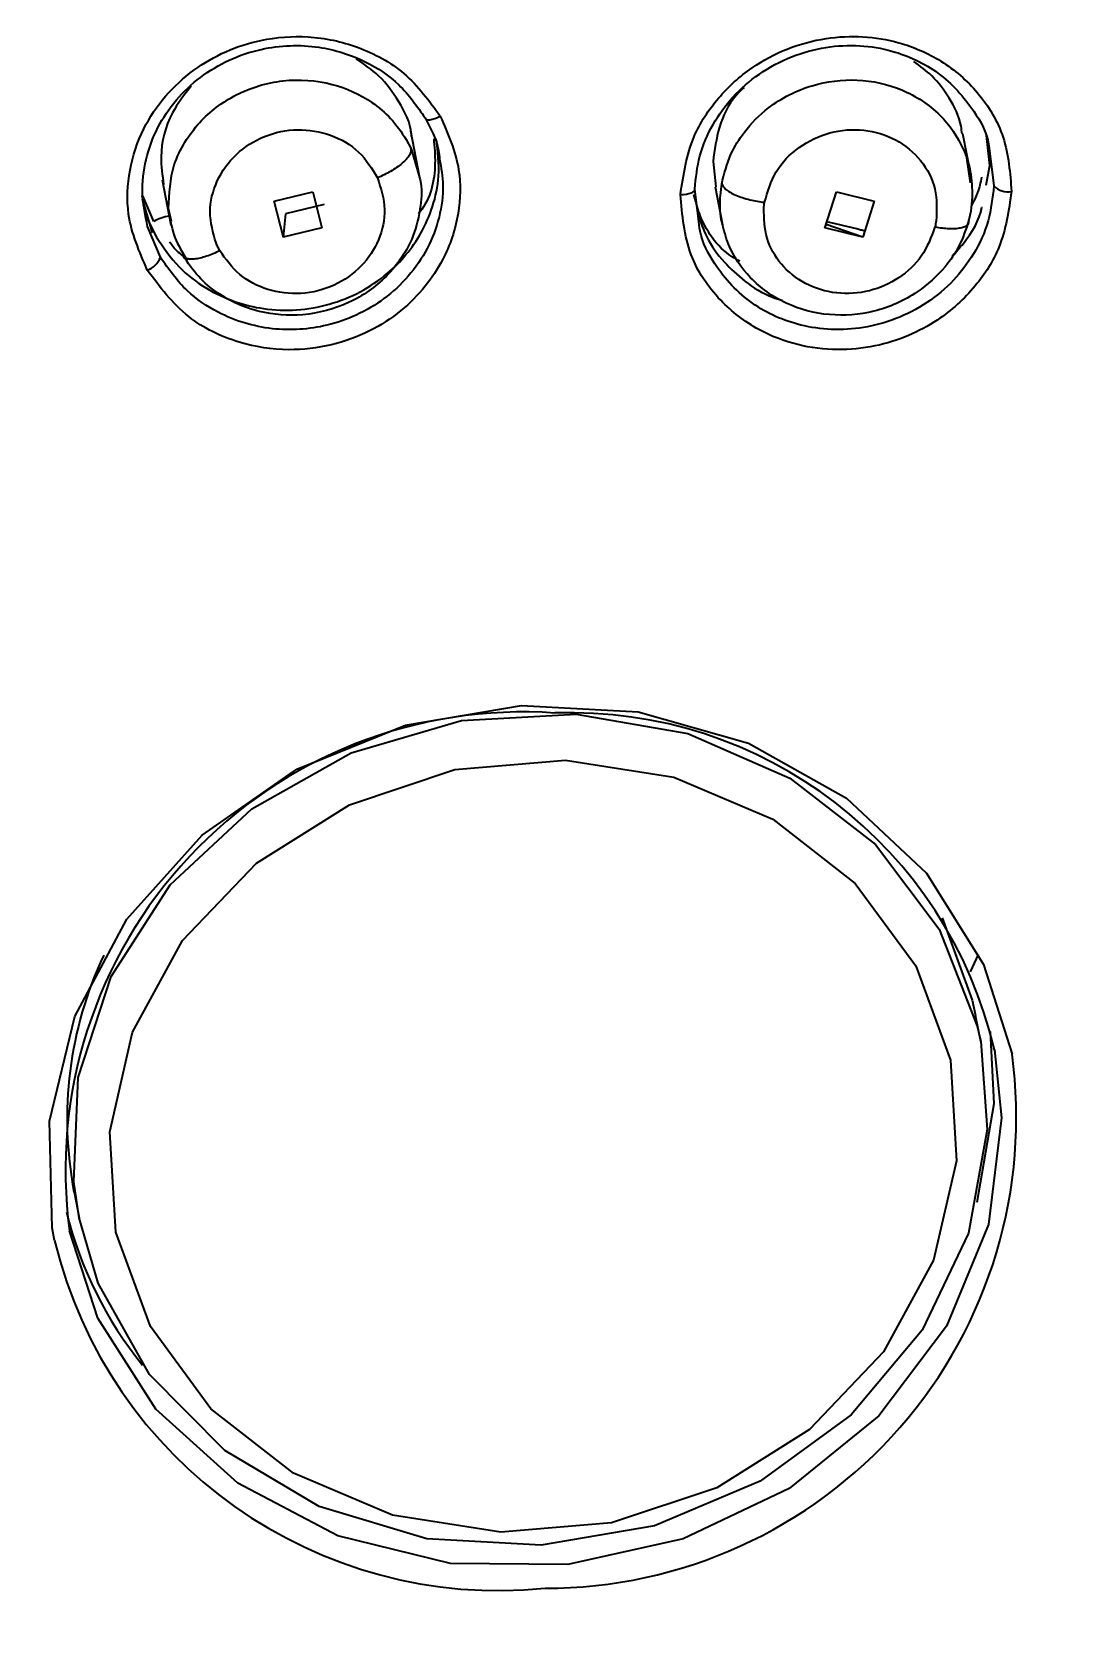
# Model space of a CAD drawing. Header units: millimetres. Extents: x 14183 to 14777, y -4239 to -3399.
# Drawn here: x 14404.48 to 14407.77, y -3744.43 to -3739.38 of the extents above; entities that cross this region are included whole.
import ezdxf

# ---------------------------------------------------------------- set-up
doc = ezdxf.new("R2010")
doc.units = ezdxf.units.MM
doc.header["$LTSCALE"] = 0.1
doc.layers.get('0').update_dxf_attribs({"lineweight": 15})
doc.layers.add('DIM', color=3, linetype='Continuous', lineweight=9)
doc.styles.add('ARIAL', font='arial.ttf')
doc.dimstyles.new('사본 ISO-25', dxfattribs={"dimtxt": 4, "dimasz": 3.5, "dimexe": 0.5, "dimexo": 0.625, "dimgap": 1.5, "dimtad": 1, "dimtih": 1, "dimtoh": 1, "dimdec": 1, "dimlfac": 4, "dimdsep": 46, "dimtxsty": 'ARIAL', "dimcen": 0, "dimclrd": 3, "dimclre": 3, "dimclrt": 3, "dimadec": 1, "dimazin": 0, "dimtfac": 1, "dimtdec": 1, "dimtmove": 0, "dimatfit": 3, "dimfxl": 1.25, "dimtfill": 1, "dimarcsym": 0})

# ---------------------------------------------------------------- blocks, each defined once
blk = doc.blocks.new('*D59')
at = {"layer": 'Defpoints', "color": 0, "transparency": 16777216}
for p in [(14392.1947, -3643.2869), (14495.7345, -4145.3429), (14510.029, -4145.3429)]:
    blk.add_point(p, dxfattribs=at)
at = {"layer": 'DIM', "color": 3, "lineweight": -2, "transparency": 16777216}
for p, q in [((14392.8197, -3643.2869), (14510.529, -3643.2869)), ((14510.029, -3646.7869), (14510.029, -3891.3741)), ((14510.029, -4141.8429), (14510.029, -3899.6183)), ((14496.3595, -4145.3429), (14510.529, -4145.3429))]:
    blk.add_line(p, q, dxfattribs=at)
at = {"layer": 'DIM', "color": 3, "transparency": 16777216}
for points in [[(14509.4457, -3646.7869), (14510.6124, -3646.7869), (14510.029, -3643.2869)], [(14509.4457, -4141.8429), (14510.6124, -4141.8429), (14510.029, -4145.3429)]]:
    blk.add_solid(points, dxfattribs=at)
at = {"layer": 'DIM', "color": 3, "transparency": 16777216, "insert": (14510.029, -3895.4962), "char_height": 4, "attachment_point": 5, "style": 'ARIAL', "bg_fill": 3, "box_fill_scale": 1.1, "bg_fill_color": 256, "bg_fill_true_color": 13158600, "bg_fill_transparency": 0}
blk.add_mtext('(2280)', dxfattribs=at)

msp = doc.modelspace()

# ---------------------------------------------------------------- linework, layer by layer
at = {"linetype": 'Continuous', "lineweight": 25}
for p, q in [((14405.6581, -3739.7218), (14405.6735, -3739.7515)), ((14405.7003, -3739.838), (14405.6725, -3739.6954)), ((14407.4414, -3739.8378), (14407.4153, -3739.7043)), ((14407.5003, -3739.804), (14407.4895, -3739.7093)), ((14405.6735, -3739.7515), (14405.6933, -3739.8197)), ((14407.4396, -3739.8585), (14407.4272, -3739.7803)), ((14407.4968, -3739.741), (14407.5129, -3739.8687)), ((14406.6265, -3739.7919), (14406.6353, -3739.8712)), ((14407.4885, -3739.8665), (14407.5003, -3739.804)), ((14404.8873, -3739.8488), (14404.9151, -3739.9914)), ((14406.5807, -3739.9723), (14406.5687, -3739.8783)), ((14406.6329, -3739.8715), (14406.6562, -3739.9912)), ((14406.6491, -3739.9075), (14406.6538, -3739.8621)), ((14404.8565, -3740.0166), (14404.8254, -3739.9102)), ((14404.8608, -3739.9804), (14404.8267, -3739.9)), ((14405.2414, -3739.9166), (14405.363, -3739.8873)), ((14405.2701, -3740.031), (14405.2415, -3739.9166)), ((14405.3987, -3739.9269), (14405.2763, -3739.9564)), ((14405.3629, -3739.8873), (14405.3912, -3740.0007)), ((14406.9797, -3740.0015), (14407.016, -3739.8871)), ((14407.0159, -3739.8871), (14407.135, -3739.9165)), ((14407.1349, -3739.9164), (14407.0989, -3740.0298)), ((14407.4449, -3739.9028), (14407.4402, -3739.9483)), ((14404.9164, -3739.981), (14404.9077, -3739.9399)), ((14405.2763, -3739.9564), (14405.2698, -3740.03)), ((14407.4402, -3739.9483), (14407.4344, -3739.9758)), ((14404.8819, -3740.0937), (14404.8413, -3739.997)), ((14405.3912, -3740.0007), (14405.2698, -3740.03)), ((14407.0989, -3740.0298), (14406.9799, -3740.0005)), ((14407.0989, -3740.0298), (14406.9832, -3739.9903)), ((14404.9537, -3740.089), (14404.9505, -3740.0833)), ((14407.4388, -3742.3487), (14407.4649, -3742.2935)), ((14407.4714, -3742.5686), (14407.4554, -3742.4865)), ((14407.5136, -3742.7644), (14407.502, -3742.5373)), ((14407.4606, -3743.0749), (14407.5136, -3742.7644)), ((14404.6092, -3743.0425), (14404.6252, -3743.1246))]:
    msp.add_line(p, q, dxfattribs=at)
at = {"linetype": 'Continuous', "lineweight": 25, "flags": 128}
for points in [[(14405.7176, -3739.6537), (14405.7189, -3739.6568), (14405.722, -3739.6589), (14405.7266, -3739.6598), (14405.7327, -3739.6597), (14405.7399, -3739.6583), (14405.748, -3739.6559), (14405.7566, -3739.6525), (14405.7654, -3739.6482)], [(14406.5236, -3739.8957), (14406.5332, -3739.8954), (14406.5422, -3739.8944), (14406.5503, -3739.8928), (14406.5573, -3739.8906), (14406.5628, -3739.8879), (14406.5666, -3739.8849), (14406.5686, -3739.8817), (14406.5687, -3739.8783)], [(14404.548, -3743.1965), (14404.5407, -3743.156), (14404.5317, -3742.8203), (14404.6115, -3742.4893), (14404.7754, -3742.1822), (14405.0138, -3741.9169), (14405.3131, -3741.7088), (14405.6556, -3741.5699), (14406.0216, -3741.5085), (14406.3898, -3741.5279), (14406.7387, -3741.6272), (14407.0481, -3741.8004), (14407.3, -3742.0377), (14407.4798, -3742.3251), (14407.5703, -3742.6079)], [(14404.6252, -3743.1246), (14404.6087, -3743.0115), (14404.6227, -3742.6821), (14404.7262, -3742.363), (14404.9128, -3742.0743), (14405.1707, -3741.8341), (14405.4838, -3741.6576), (14405.8324, -3741.5558), (14406.1945, -3741.535), (14406.5474, -3741.5967), (14406.869, -3741.7369), (14407.139, -3741.9469), (14407.3405, -3742.2134), (14407.4607, -3742.5196), (14407.4714, -3742.5686)], [(14405.9565, -3744.1167), (14405.6141, -3744.0634), (14405.302, -3743.9307), (14405.0414, -3743.7277), (14404.8501, -3743.4681), (14404.7412, -3743.1698), (14404.7221, -3742.853), (14404.794, -3742.5394), (14404.9521, -3742.2502), (14405.1856, -3742.0052), (14405.4786, -3741.8211), (14405.8111, -3741.7104), (14406.1605, -3741.6808), (14406.5029, -3741.7341), (14406.815, -3741.8668), (14407.0755, -3742.0699), (14407.2668, -3742.3294), (14407.3757, -3742.6277), (14407.3948, -3742.9445), (14407.3229, -3743.2582), (14407.1648, -3743.5474), (14406.9313, -3743.7923), (14406.6383, -3743.9764), (14406.3058, -3744.0871), (14405.9565, -3744.1167)], [(14407.3494, -3742.1781), (14407.4447, -3742.4376), (14407.4554, -3742.4865)], [(14407.5147, -3742.5946), (14407.5371, -3742.8089), (14407.4957, -3743.146), (14407.3637, -3743.4663), (14407.1495, -3743.7497), (14406.8666, -3743.9786), (14406.5326, -3744.1383), (14406.1686, -3744.219), (14405.7974, -3744.2156), (14405.4425, -3744.1282), (14405.126, -3743.9624), (14404.8678, -3743.7286), (14404.6842, -3743.4415), (14404.5949, -3743.1654)], [(14407.4714, -3742.5686), (14407.4923, -3742.8464), (14407.4331, -3743.1733), (14407.2868, -3743.4796), (14407.0628, -3743.7461), (14406.775, -3743.9561), (14406.4416, -3744.0964), (14406.0834, -3744.1581), (14405.7231, -3744.1375), (14405.3831, -3744.0358), (14405.085, -3743.8593), (14404.8474, -3743.6192), (14404.6852, -3743.3305), (14404.6252, -3743.1246)]]:
    msp.add_lwpolyline(points, dxfattribs=at)
at = {"linetype": 'Continuous', "lineweight": 25}
for centre, radius, start, end in [((14407.5577, -3739.8235), 0.0636, 225.2704, 279.9589), ((14404.9263, -3740.0947), 0.1317, 97.2094, 119.8324), ((14404.8179, -3740.0695), 0.0685, 289.2709, 339.2729), ((14406.0277, -3742.9739), 1.4455, 86.0554, 187.6139), ((14406.1757, -3742.9055), 1.3746, 13.0735, 92.0267), ((14405.8017, -3742.8134), 1.2144, 154.7774, 190.8757), ((14406.0987, -3742.8084), 1.4852, 269.9032, 7.7577), ((14405.7905, -3742.807), 1.2423, 193.9797, 219.0446), ((14405.9503, -3742.8585), 1.4425, 193.5528, 275.806)]:
    msp.add_arc(centre, radius, start, end, dxfattribs=at)
for points, knots in [([(14405.5357, -3751.6636), (14405.0846, -3751.6479), (14404.1744, -3751.6163), (14402.7278, -3751.3395), (14401.2187, -3750.8373), (14399.738, -3750.0538), (14398.4205, -3749.0434), (14397.3271, -3747.849), (14396.4691, -3746.4845), (14395.9103, -3745.0733), (14395.6182, -3743.6476), (14395.5657, -3742.315), (14395.714, -3741.0196), (14396.0625, -3739.6926), (14396.6762, -3738.3001), (14397.5942, -3736.9219), (14398.7586, -3735.6839), (14400.115, -3734.6425), (14401.6499, -3733.8081), (14403.224, -3733.2487), (14404.8046, -3732.9158), (14405.8189, -3732.8762), (14406.3316, -3732.8562)], [0, 0, 0, 0, 0.041768, 0.084276, 0.137195, 0.191649, 0.244568, 0.299021, 0.351941, 0.406395, 0.452689, 0.499999, 0.541767, 0.584275, 0.637195, 0.691649, 0.744569, 0.799023, 0.851943, 0.906397, 0.952691, 1, 1, 1, 1]), ([(14406.3316, -3732.8562), (14406.7827, -3732.8717), (14407.6929, -3732.9031), (14409.1392, -3733.1788), (14410.6483, -3733.6804), (14412.1289, -3734.4633), (14413.4466, -3735.4752), (14414.54, -3736.6692), (14415.398, -3738.034), (14415.9808, -3739.5056), (14416.2824, -3741.0691), (14416.2888, -3742.6524), (14415.9999, -3744.2383), (14415.4293, -3745.7548), (14414.5827, -3747.1848), (14413.4993, -3748.4633), (14412.1902, -3749.5751), (14410.716, -3750.4717), (14409.0925, -3751.1382), (14407.3544, -3751.5779), (14406.1498, -3751.6347), (14405.5357, -3751.6636)], [0, 0, 0, 0, 0.041773, 0.084286, 0.13721, 0.19167, 0.244595, 0.299054, 0.351979, 0.406439, 0.459364, 0.513823, 0.566748, 0.621208, 0.674132, 0.728592, 0.781517, 0.835976, 0.888901, 0.94336, 1, 1, 1, 1]), ([(14406.0419, -3734.1251), (14405.9656, -3734.1266), (14405.6579, -3734.1327), (14405.1474, -3734.1817), (14404.5837, -3734.2654), (14404.0145, -3734.3804), (14403.4323, -3734.5313), (14402.76, -3734.7562), (14402.0908, -3735.033), (14401.4873, -3735.3371), (14401.0433, -3735.5986), (14400.735, -3735.7968), (14400.4705, -3735.9778), (14400.1896, -3736.1859), (14399.9364, -3736.3886), (14399.6994, -3736.5907), (14399.3906, -3736.872), (14399.0372, -3737.2306), (14398.6778, -3737.6447), (14398.4029, -3737.9992), (14398.1211, -3738.4003), (14397.8625, -3738.8166), (14397.6122, -3739.2853), (14397.3894, -3739.7685), (14397.2007, -3740.2632), (14397.0611, -3740.7211), (14396.964, -3741.1086), (14396.8804, -3741.522), (14396.8126, -3741.9893), (14396.7921, -3742.3286), (14396.7825, -3742.4878)], [0, 0, 0, 0, 0.016152, 0.06518, 0.108195, 0.136441, 0.187727, 0.235089, 0.286244, 0.341117, 0.378772, 0.39631, 0.419682, 0.447617, 0.471622, 0.489801, 0.515124, 0.562464, 0.599762, 0.635688, 0.661677, 0.708732, 0.745176, 0.781227, 0.829118, 0.865649, 0.890819, 0.920962, 0.962932, 1, 1, 1, 1]), ([(14404.8405, -3740.1341), (14404.8155, -3740.0764), (14404.772, -3739.9755), (14404.7795, -3739.8187), (14404.8216, -3739.6909), (14404.8934, -3739.5835), (14404.9832, -3739.501), (14405.0865, -3739.4412), (14405.2088, -3739.402), (14405.3529, -3739.3911), (14405.511, -3739.4248), (14405.6632, -3739.5079), (14405.7306, -3739.6004), (14405.7654, -3739.6482)], [0, 0, 0, 0, 0.120667, 0.21073, 0.298186, 0.376477, 0.451807, 0.522703, 0.593579, 0.684213, 0.782157, 0.887406, 1, 1, 1, 1]), ([(14404.8413, -3739.997), (14404.8342, -3739.9627), (14404.82, -3739.8928), (14404.8326, -3739.7849), (14404.8697, -3739.6838), (14404.929, -3739.5956), (14405.006, -3739.5229), (14405.0975, -3739.4683), (14405.2234, -3739.4258), (14405.3755, -3739.42), (14405.525, -3739.4676), (14405.6423, -3739.546), (14405.692, -3739.6171), (14405.7176, -3739.6537)], [0, 0, 0, 0, 0.080939, 0.164797, 0.246644, 0.325229, 0.401909, 0.47978, 0.556924, 0.689283, 0.802154, 0.898413, 1, 1, 1, 1]), ([(14406.5236, -3739.8957), (14406.5329, -3739.8333), (14406.5492, -3739.7241), (14406.6385, -3739.5886), (14406.7414, -3739.4951), (14406.8592, -3739.4319), (14406.9795, -3739.3996), (14407.1, -3739.3936), (14407.225, -3739.4145), (14407.3535, -3739.4706), (14407.4703, -3739.5724), (14407.5559, -3739.7154), (14407.5643, -3739.828), (14407.5687, -3739.8862)], [0, 0, 0, 0, 0.120535, 0.210535, 0.298079, 0.374841, 0.451939, 0.522806, 0.593655, 0.684315, 0.782255, 0.887469, 1, 1, 1, 1]), ([(14406.5687, -3739.8783), (14406.5724, -3739.8432), (14406.5797, -3739.7731), (14406.6227, -3739.6738), (14406.6865, -3739.5852), (14406.7712, -3739.5113), (14406.8718, -3739.4575), (14406.9809, -3739.4277), (14407.0893, -3739.4224), (14407.2126, -3739.443), (14407.3462, -3739.5059), (14407.4436, -3739.6158), (14407.4919, -3739.7004), (14407.4966, -3739.7396), (14407.4968, -3739.741)], [0, 0, 0, 0, 0.082523, 0.165061, 0.246314, 0.329013, 0.414741, 0.497523, 0.577384, 0.654352, 0.777287, 0.90638, 0.996653, 1, 1, 1, 1]), ([(14405.6349, -3739.6028), (14405.6156, -3739.5741), (14405.5797, -3739.5207), (14405.5248, -3739.4844), (14405.4994, -3739.4676)], [0, 0, 0, 0, 0.536733, 1, 1, 1, 1]), ([(14407.4125, -3739.7046), (14407.4117, -3739.6963), (14407.4081, -3739.6558), (14407.3753, -3739.592), (14407.3242, -3739.5223), (14407.2799, -3739.4903), (14407.26, -3739.476)], [0, 0, 0, 0, 0.088886, 0.432064, 0.745894, 1, 1, 1, 1]), ([(14404.9077, -3739.9399), (14404.9097, -3739.8933), (14404.9129, -3739.8205), (14404.9567, -3739.7303), (14405.0166, -3739.6499), (14405.1189, -3739.5725), (14405.2685, -3739.5275), (14405.4222, -3739.5382), (14405.5364, -3739.5908), (14405.6129, -3739.655), (14405.6427, -3739.6989), (14405.6581, -3739.7218)], [0, 0, 0, 0, 0.137735, 0.215126, 0.288964, 0.425401, 0.56743, 0.712031, 0.843333, 0.918563, 1, 1, 1, 1]), ([(14406.6538, -3739.8621), (14406.6618, -3739.8303), (14406.6762, -3739.7726), (14406.7276, -3739.6903), (14406.8088, -3739.6082), (14406.9332, -3739.5451), (14407.0834, -3739.5262), (14407.2276, -3739.5581), (14407.3466, -3739.637), (14407.4127, -3739.7337), (14407.4425, -3739.8242), (14407.4441, -3739.876), (14407.4449, -3739.9028)], [0, 0, 0, 0, 0.086781, 0.157281, 0.249064, 0.378152, 0.496957, 0.619465, 0.744559, 0.861048, 0.927774, 1, 1, 1, 1]), ([(14404.9793, -3739.5533), (14404.9577, -3739.5807), (14404.9057, -3739.6465), (14404.8772, -3739.7593), (14404.888, -3739.835), (14404.8921, -3739.8638)], [0, 0, 0, 0, 0.304944, 0.734854, 1, 1, 1, 1]), ([(14406.7243, -3739.5577), (14406.7157, -3739.566), (14406.6793, -3739.6009), (14406.6411, -3739.6825), (14406.6314, -3739.7554), (14406.6265, -3739.7919)], [0, 0, 0, 0, 0.13436, 0.567115, 1, 1, 1, 1]), ([(14405.6745, -3739.7122), (14405.6744, -3739.7098), (14405.6732, -3739.6709), (14405.6534, -3739.6357), (14405.6349, -3739.6028)], [0, 0, 0, 0, 0.063317, 1, 1, 1, 1]), ([(14405.7654, -3739.6482), (14405.7896, -3739.7035), (14405.8325, -3739.8015), (14405.8278, -3739.9614), (14405.786, -3740.0873), (14405.7188, -3740.1893), (14405.6415, -3740.2668), (14405.5414, -3740.3315), (14405.4206, -3740.3755), (14405.279, -3740.3918), (14405.1209, -3740.3673), (14404.9547, -3740.2871), (14404.8801, -3740.1871), (14404.8405, -3740.1341)], [0, 0, 0, 0, 0.115846, 0.20532, 0.30441, 0.366897, 0.434361, 0.506805, 0.584213, 0.666513, 0.763284, 0.874453, 1, 1, 1, 1]), ([(14405.7176, -3739.6537), (14405.7355, -3739.687), (14405.7578, -3739.7286), (14405.7625, -3739.7747), (14405.7634, -3739.7838)], [0, 0, 0, 0, 0.801323, 1, 1, 1, 1]), ([(14404.8695, -3740.0304), (14404.8916, -3740.0628), (14404.9339, -3740.1251), (14405.0221, -3740.1923), (14405.1138, -3740.2357), (14405.2108, -3740.2593), (14405.312, -3740.2632), (14405.4161, -3740.2452), (14405.5143, -3740.2058), (14405.6187, -3740.1354), (14405.6975, -3740.0407), (14405.7444, -3739.9325), (14405.7665, -3739.8308), (14405.7576, -3739.7591), (14405.7527, -3739.7197)], [0, 0, 0, 0, 0.0915361, 0.1755703, 0.2521082, 0.3211609, 0.3989612, 0.476906, 0.5550359, 0.6333915, 0.7587987, 0.8299742, 0.906639, 1, 1, 1, 1]), ([(14405.0574, -3740.0486), (14405.0483, -3740.0163), (14405.0302, -3739.9515), (14405.0555, -3739.8502), (14405.1167, -3739.7646), (14405.208, -3739.7065), (14405.3151, -3739.6847), (14405.4214, -3739.7026), (14405.5144, -3739.7563), (14405.5498, -3739.8142), (14405.5675, -3739.8432)], [0, 0, 0, 0, 0.124865, 0.250196, 0.375239, 0.500017, 0.624702, 0.749522, 0.874626, 1, 1, 1, 1]), ([(14405.7447, -3739.7195), (14405.747, -3739.7453), (14405.7539, -3739.8234), (14405.7346, -3739.9106), (14405.6981, -3739.9549), (14405.6965, -3739.9568)], [0, 0, 0, 0, 0.321141, 0.97062, 1, 1, 1, 1]), ([(14406.789, -3739.9202), (14406.7987, -3739.8871), (14406.8179, -3739.8207), (14406.8947, -3739.742), (14406.9937, -3739.6945), (14407.1035, -3739.686), (14407.2067, -3739.7176), (14407.2869, -3739.7843), (14407.3355, -3739.8766), (14407.3326, -3739.9448), (14407.3311, -3739.9789)], [0, 0, 0, 0, 0.1250713, 0.2503639, 0.3753648, 0.5001012, 0.6247538, 0.7495529, 0.8746443, 1, 1, 1, 1]), ([(14405.7634, -3739.7838), (14405.7683, -3739.8114), (14405.779, -3739.872), (14405.7647, -3739.9689), (14405.7281, -3740.0671), (14405.668, -3740.155), (14405.591, -3740.2263), (14405.503, -3740.2784), (14405.385, -3740.3194), (14405.2307, -3740.3294), (14405.0777, -3740.2823), (14404.9565, -3740.2), (14404.9081, -3740.131), (14404.8819, -3740.0937)], [0, 0, 0, 0, 0.066295, 0.145906, 0.228482, 0.310443, 0.389466, 0.465571, 0.538784, 0.667436, 0.802838, 0.893478, 1, 1, 1, 1]), ([(14405.6735, -3739.7515), (14405.6728, -3739.7578), (14405.6718, -3739.7675), (14405.659, -3739.7839), (14405.6454, -3739.7971), (14405.6282, -3739.8103), (14405.603, -3739.8267), (14405.5814, -3739.8367), (14405.5675, -3739.8432)], [0, 0, 0, 0, 0.243137, 0.372935, 0.504739, 0.635853, 0.763663, 1, 1, 1, 1]), ([(14405.6933, -3739.8197), (14405.6965, -3739.8297), (14405.7081, -3739.8654), (14405.7051, -3739.9372), (14405.6799, -3740.0447), (14405.6045, -3740.157), (14405.4795, -3740.2444), (14405.3364, -3740.2827), (14405.1887, -3740.2716), (14405.077, -3740.2213), (14404.9987, -3740.1556), (14404.969, -3740.1116), (14404.9537, -3740.089)], [0, 0, 0, 0, 0.029624, 0.106652, 0.200064, 0.339057, 0.466488, 0.599403, 0.719892, 0.850976, 0.923318, 1, 1, 1, 1]), ([(14405.5675, -3739.8432), (14405.5778, -3739.8761), (14405.598, -3739.9402), (14405.576, -3740.0406), (14405.5201, -3740.126), (14405.4327, -3740.1877), (14405.3262, -3740.2144), (14405.2199, -3740.201), (14405.1265, -3740.1534), (14405.0884, -3740.0999), (14405.0692, -3740.0731)], [0, 0, 0, 0, 0.129909, 0.253103, 0.374834, 0.500547, 0.629266, 0.755203, 0.87703, 1, 1, 1, 1]), ([(14407.5687, -3739.8862), (14407.56, -3739.9462), (14407.5447, -3740.0526), (14407.456, -3740.1922), (14407.3537, -3740.2848), (14407.2424, -3740.3446), (14407.1355, -3740.378), (14407.0161, -3740.3898), (14406.89, -3740.3738), (14406.7608, -3740.3237), (14406.6391, -3740.23), (14406.54, -3740.0832), (14406.5293, -3739.9607), (14406.5236, -3739.8957)], [0, 0, 0, 0, 0.115837, 0.20532, 0.304486, 0.367013, 0.434486, 0.506905, 0.584256, 0.666585, 0.763359, 0.874503, 1, 1, 1, 1]), ([(14407.5129, -3739.8687), (14407.5089, -3739.9059), (14407.5007, -3739.9802), (14407.454, -3740.082), (14407.3875, -3740.1698), (14407.3037, -3740.2399), (14407.2063, -3740.2905), (14407.1031, -3740.3186), (14407.0007, -3740.3247), (14406.8786, -3740.3073), (14406.7412, -3740.2461), (14406.638, -3740.1341), (14406.5866, -3740.0363), (14406.5819, -3739.9853), (14406.5807, -3739.9723)], [0, 0, 0, 0, 0.085205, 0.170428, 0.247395, 0.327229, 0.406439, 0.482811, 0.556366, 0.627127, 0.751472, 0.882345, 0.969941, 1, 1, 1, 1]), ([(14406.6538, -3739.8621), (14406.6569, -3739.8679), (14406.6617, -3739.8767), (14406.6799, -3739.8888), (14406.6977, -3739.8977), (14406.7191, -3739.9056), (14406.7493, -3739.9143), (14406.7734, -3739.9179), (14406.789, -3739.9202)], [0, 0, 0, 0, 0.239396, 0.368321, 0.499999, 0.631677, 0.760603, 1, 1, 1, 1]), ([(14407.4738, -3739.8411), (14407.4707, -3739.8575), (14407.4647, -3739.8886), (14407.4493, -3739.9169), (14407.4421, -3739.9302)], [0, 0, 0, 0, 0.5284572, 1, 1, 1, 1]), ([(14404.8236, -3739.8992), (14404.8253, -3739.9116), (14404.8313, -3739.9579), (14404.8534, -3739.9997), (14404.8695, -3740.0304)], [0, 0, 0, 0, 0.268525, 1, 1, 1, 1]), ([(14406.7106, -3740.1059), (14406.7025, -3740.1014), (14406.6431, -3740.0682), (14406.5903, -3739.9902), (14406.5714, -3739.9157), (14406.5664, -3739.8959)], [0, 0, 0, 0, 0.104288, 0.761757, 1, 1, 1, 1]), ([(14406.6554, -3739.9858), (14406.6552, -3739.9853), (14406.6476, -3739.9603), (14406.6483, -3739.9336), (14406.6491, -3739.9075)], [0, 0, 0, 0, 0.022125, 1, 1, 1, 1]), ([(14406.7867, -3739.9387), (14406.787, -3739.9357), (14406.7876, -3739.9295), (14406.7886, -3739.9233), (14406.789, -3739.9202)], [0, 0, 0, 0, 0.498382, 1, 1, 1, 1]), ([(14407.3816, -3740.0901), (14407.3935, -3740.0769), (14407.4346, -3740.0317), (14407.4679, -3739.9769), (14407.4756, -3739.9355), (14407.4756, -3739.9354)], [0, 0, 0, 0, 0.290551, 0.998058, 1, 1, 1, 1]), ([(14404.9085, -3739.9497), (14404.9132, -3739.9777), (14404.9226, -3740.0327), (14404.9523, -3740.08), (14404.967, -3740.1033)], [0, 0, 0, 0, 0.507224, 1, 1, 1, 1]), ([(14406.5787, -3739.9568), (14406.5869, -3739.9814), (14406.6053, -3740.0366), (14406.6578, -3740.1085), (14406.7281, -3740.1727), (14406.7912, -3740.2136), (14406.8342, -3740.2263), (14406.8446, -3740.2293)], [0, 0, 0, 0, 0.198645, 0.446231, 0.669602, 0.920607, 1, 1, 1, 1]), ([(14407.4344, -3739.9758), (14407.425, -3740.0044), (14407.4078, -3740.0567), (14407.3536, -3740.1358), (14407.2678, -3740.2141), (14407.1394, -3740.2709), (14406.9919, -3740.2826), (14406.8528, -3740.2457), (14406.7409, -3740.1653), (14406.6773, -3740.0715), (14406.6611, -3740.0083), (14406.6554, -3739.9858)], [0, 0, 0, 0, 0.087552, 0.160537, 0.271573, 0.409507, 0.538743, 0.672555, 0.805348, 0.930661, 1, 1, 1, 1]), ([(14407.3272, -3739.9981), (14407.3152, -3740.03), (14407.292, -3740.0924), (14407.2152, -3740.1632), (14407.1206, -3740.2053), (14407.0153, -3740.2125), (14406.9155, -3740.1821), (14406.8381, -3740.1194), (14406.7892, -3740.0345), (14406.7875, -3739.9709), (14406.7867, -3739.9387)], [0, 0, 0, 0, 0.129039, 0.251836, 0.374259, 0.500609, 0.628869, 0.753959, 0.875844, 1, 1, 1, 1]), ([(14407.105, -3740.0106), (14407.1012, -3740.0096), (14407.0616, -3739.9999), (14407.0219, -3739.9902), (14406.9861, -3739.9814)], [0, 0, 0, 0, 0.096569, 1, 1, 1, 1]), ([(14407.3272, -3739.9981), (14407.3421, -3740.0002), (14407.365, -3740.0035), (14407.3913, -3740.003), (14407.4088, -3740.0009), (14407.4223, -3739.9966), (14407.4343, -3739.9891), (14407.4344, -3739.9811), (14407.4344, -3739.9758)], [0, 0, 0, 0, 0.23902, 0.367697, 0.499178, 0.630779, 0.759801, 1, 1, 1, 1]), ([(14407.3311, -3739.9789), (14407.3305, -3739.9821), (14407.3294, -3739.9885), (14407.3279, -3739.9949), (14407.3272, -3739.9981)], [0, 0, 0, 0, 0.49993, 1, 1, 1, 1]), ([(14404.9538, -3740.0891), (14404.9471, -3740.0846), (14404.9297, -3740.0729), (14404.9184, -3740.0557), (14404.9115, -3740.0452)], [0, 0, 0, 0, 0.387633, 1, 1, 1, 1]), ([(14405.0692, -3740.0731), (14405.0552, -3740.0795), (14405.0335, -3740.0893), (14405.0067, -3740.0967), (14404.9878, -3740.0998), (14404.9721, -3740.0998), (14404.9564, -3740.0961), (14404.9528, -3740.0884), (14404.9505, -3740.0833)], [0, 0, 0, 0, 0.237044, 0.365343, 0.496856, 0.628829, 0.758453, 1, 1, 1, 1]), ([(14405.0692, -3740.0731), (14405.0671, -3740.0691), (14405.0628, -3740.0611), (14405.0592, -3740.0527), (14405.0574, -3740.0486)], [0, 0, 0, 0, 0.497787, 1, 1, 1, 1]), ([(14405.6236, -3750.8562), (14405.8472, -3750.8518), (14406.3387, -3750.8421), (14407.0398, -3750.7641), (14407.736, -3750.6406), (14408.4325, -3750.4697), (14409.2165, -3750.2148), (14410.0526, -3749.8577), (14410.8435, -3749.4281), (14411.577, -3748.9419), (14412.2468, -3748.407), (14412.8759, -3747.7994), (14413.3757, -3747.216), (14413.7913, -3746.6435), (14414.1145, -3746.1232), (14414.3816, -3745.6123), (14414.6159, -3745.0853), (14414.8029, -3744.5693), (14414.9438, -3744.0708), (14415.0533, -3743.5796), (14415.1369, -3743.0622), (14415.1618, -3742.6693), (14415.1734, -3742.4856)], [0, 0, 0, 0, 0.0464086, 0.1019943, 0.1457751, 0.1926353, 0.2502527, 0.3164034, 0.3813084, 0.4380493, 0.5012503, 0.5626126, 0.6246974, 0.6667243, 0.7164237, 0.7588041, 0.7939083, 0.8444623, 0.8813604, 0.9103249, 0.9580831, 1, 1, 1, 1])]:
    msp.add_open_spline(points, degree=3, knots=knots, dxfattribs=at)
for points in [[(14396.8498, -3742.4687), (14396.8727, -3742.1697), (14396.9185, -3741.5717), (14397.1213, -3740.6851), (14397.4197, -3739.8192), (14397.8198, -3738.9843), (14398.3145, -3738.19), (14398.8986, -3737.4455), (14399.5651, -3736.7596), (14400.3064, -3736.1402), (14401.1137, -3735.5946), (14401.9777, -3735.1291), (14402.8883, -3734.7491), (14403.8349, -3734.4593), (14404.8065, -3734.2623), (14405.7913, -3734.1627), (14406.7797, -3734.1532), (14407.4287, -3734.2285), (14407.7531, -3734.2662)], [(14415.0987, -3742.4665), (14415.0758, -3742.7653), (14415.03, -3743.3628), (14414.8275, -3744.2487), (14414.5296, -3745.1138), (14414.13, -3745.9482), (14413.6361, -3746.742), (14413.0529, -3747.4861), (14412.3873, -3748.1718), (14411.6471, -3748.7911), (14410.8408, -3749.3368), (14409.9779, -3749.8025), (14409.0684, -3750.1829), (14408.123, -3750.4734), (14407.1524, -3750.6712), (14406.1685, -3750.7717), (14405.1808, -3750.7824), (14404.5322, -3750.7079), (14404.2079, -3750.6707)]]:
    msp.add_open_spline(points, degree=3, dxfattribs=at)

# ---------------------------------------------------------------- next in the draw order: dimensions: what is measured, and where the dimension line sits
at = {"layer": 'DIM'}
dim = msp.add_linear_dim(base=(14510.029, -4145.3429), p1=(14392.1947, -3643.2869), p2=(14495.7345, -4145.3429), angle=90, text='(2280)', dimstyle='사본 ISO-25', override={"dimtad": 0}, dxfattribs=at)
dim.commit()
dim.dimension.update_dxf_attribs({"geometry": '*D59', "text_midpoint": (14510.029, -3895.4962), "dimtype": 160})

doc.saveas('drawing.dxf')
